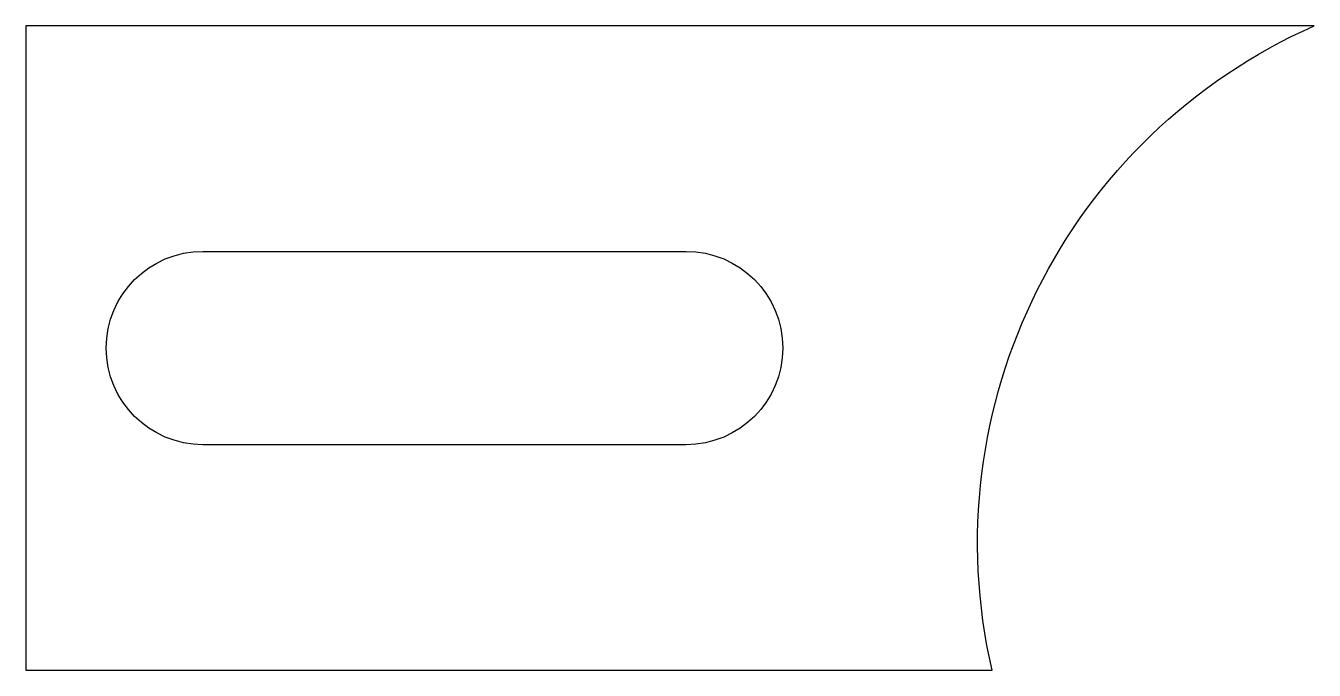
# Model space of a CAD drawing. Extents: x 0 to 80, y 0 to 40.
import ezdxf

# ---------------------------------------------------------------- set-up
doc = ezdxf.new("R2010")
doc.units = 0
doc.layers.get('0').update_dxf_attribs({"linetype": 'CONTINUOUS'})

msp = doc.modelspace()

# ---------------------------------------------------------------- linework, layer by layer
for points in [[(80, 40), (0, 40), (0, 0), (60, 0, -0.359685)], [(11, 26), (41, 26, -1), (41, 14), (11, 14, -1)]]:
    msp.add_lwpolyline(points, format="xyb", close=True)

doc.saveas('drawing.dxf')
